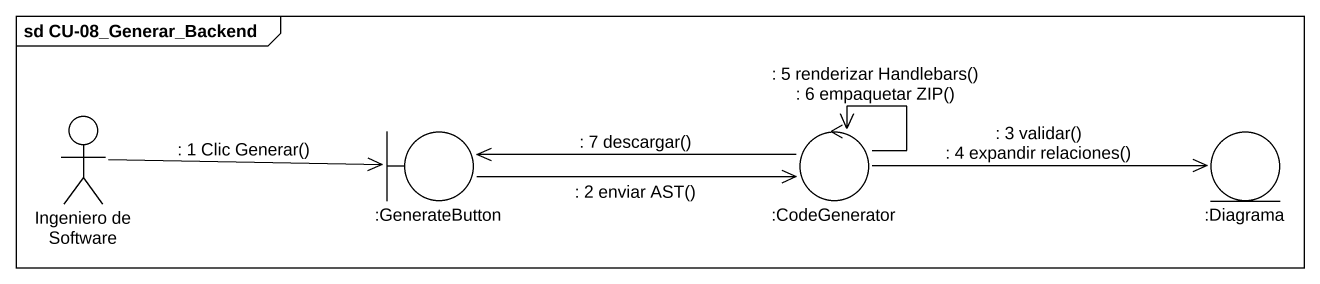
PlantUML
@startuml
mainframe sd CU-08_Generar_Backend
actor "Ingeniero de Software" as Ingeniero_de_Software
boundary ":GenerateButton" as GenerateButton
control ":CodeGenerator" as CodeGenerator
entity ":Diagrama" as Diagrama
Ingeniero_de_Software -right-> GenerateButton : : 1 Clic Generar()
GenerateButton -right-> CodeGenerator : : 2 enviar AST()
CodeGenerator -left-> GenerateButton : : 7 descargar()
CodeGenerator --> CodeGenerator : : 5 renderizar Handlebars()\n: 6 empaquetar ZIP()
CodeGenerator -right-> Diagrama : : 3 validar()\n: 4 expandir relaciones()
@enduml
